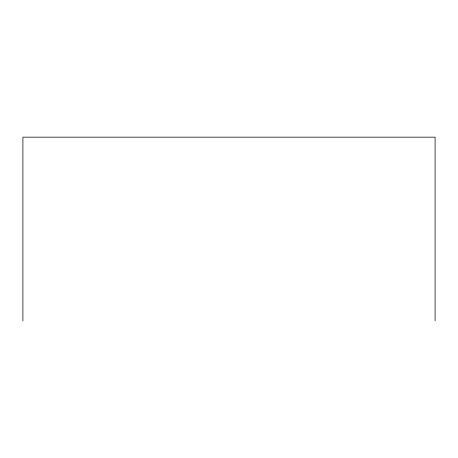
<?xml version="1.0" encoding="UTF-8"?>
<svg xmlns="http://www.w3.org/2000/svg" width="458" height="458" viewBox="0 0 458 458"><rect width="100%" height="100%" fill="white"/><g stroke="black" fill="none" stroke-linecap="round" stroke-linejoin="round"><path stroke-width="0.69" d="M435.1 320.829L435.1 137.171L22.9 137.171L22.9 320.829"/></g></svg>
